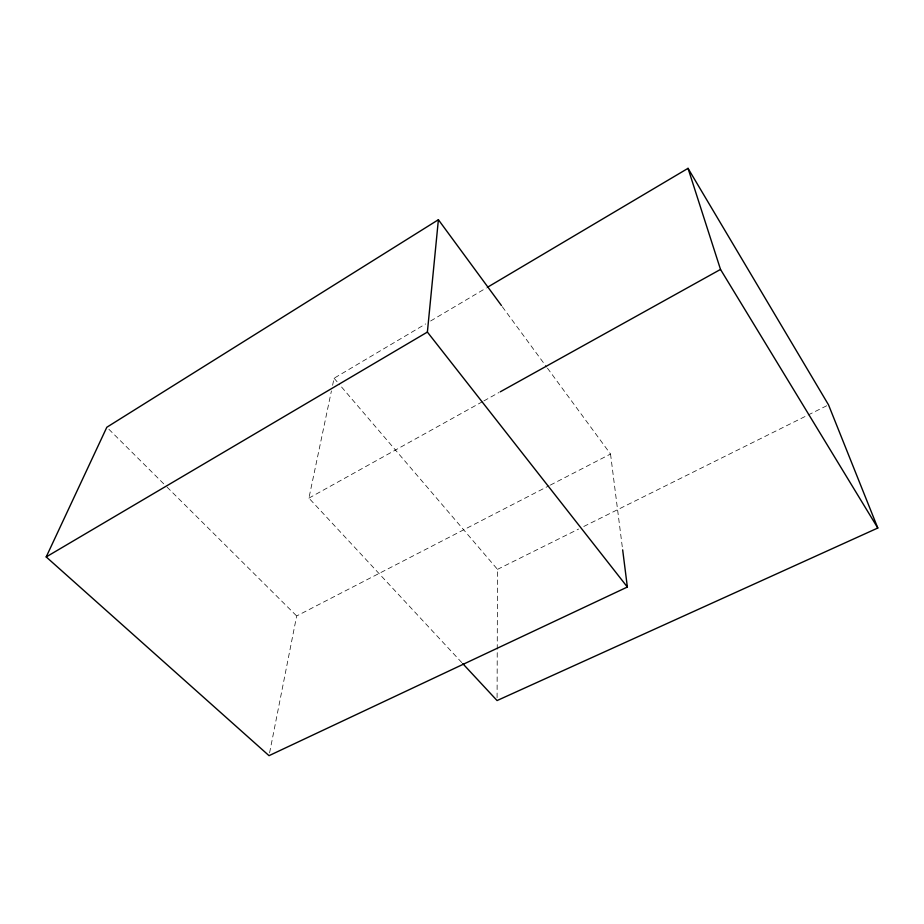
<?xml version="1.0" encoding="UTF-8"?>
<svg xmlns="http://www.w3.org/2000/svg" width="924" height="924" viewBox="0 0 924 924"><rect width="100%" height="100%" fill="white"/><g stroke="black" fill="none" stroke-linecap="round" stroke-linejoin="round"><path stroke-width="0.69" stroke-dasharray="4.62 3.46" d="M497.089 697.666L497.493 569.357L340.609 385.886M269.589 752.841L296.662 615.973L549.041 485.758M461.804 662.6L308.916 498.128L331.416 390.933M332.594 385.296L334.084 378.239L425.664 323.931M430.607 320.998L486.301 287.965M308.916 498.128L482.617 401.605M483.876 400.912L498.983 392.515M550.323 485.1L610.533 454.031L547.47 368.191M497.493 569.357L578.643 529.036M583.795 526.472L827.246 405.497M108.87 429.267L166.02 486.093M167.048 487.11L296.662 615.973M334.084 378.239L339.686 384.8M502.309 306.71L546.615 367.036M610.533 454.031L622.476 548.417"/><path stroke-width="1.39" d="M627.361 587.029L427.385 332.074L438.392 219.716L106.826 427.246L46.2 556.929L269.034 755.659L627.361 587.029L622.661 549.849M487.537 287.237L688.034 168.341L828.528 404.862L877.8 528.02L497.077 700.554L462.774 663.651M46.2 556.929L427.385 332.074M500.242 391.822L720.512 269.427L688.034 168.341M438.392 219.716L501.455 305.555M720.512 269.427L877.8 528.02"/></g></svg>
